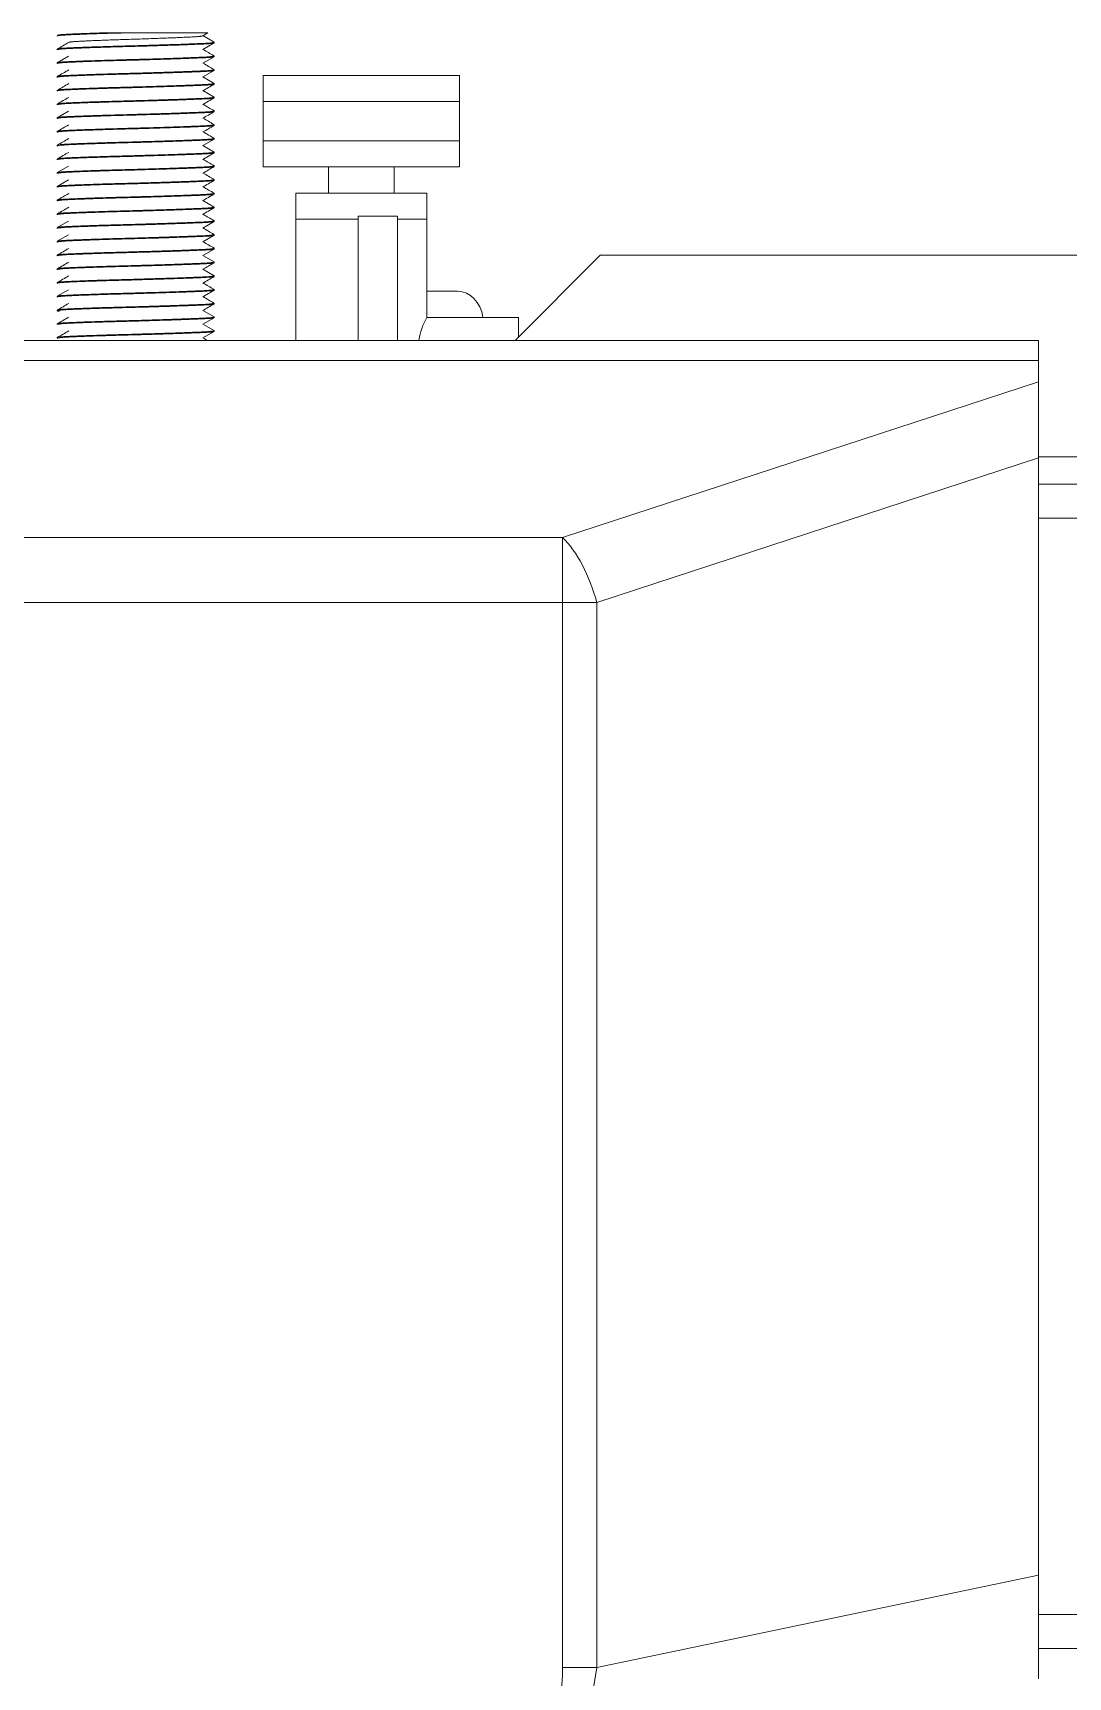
# Model space of a CAD drawing. Header units: millimetres. Extents: x 113490 to 142599, y -20467 to 115.
# Drawn here: x 130623.4 to 130702.5, y -6241.9 to -6116.2 of the extents above; entities that cross this region are included whole.
import ezdxf

# ---------------------------------------------------------------- set-up
doc = ezdxf.new("R2010")
doc.units = ezdxf.units.MM
doc.layers.add('DV1_0', color=7, linetype='Continuous')

msp = doc.modelspace()

# ---------------------------------------------------------------- linework, layer by layer
at = {"layer": 'DV1_0', "color": 7, "linetype": 'Continuous', "lineweight": 15}
for p, q in [((130628.71, -6116.18), (130630.48, -6116.18)), ((130636.77, -6116.18), (130630.48, -6116.18)), ((130636.39, -6116.4), (130636.77, -6116.18)), ((130637.26, -6116.89), (130636.4, -6116.39)), ((130625.26, -6117.42), (130625.26, -6117.47)), ((130636.39, -6117.45), (130637.26, -6116.95)), ((130637.26, -6118), (130637.26, -6117.95)), ((130626.13, -6117.96), (130625.26, -6118.46)), ((130625.26, -6118.47), (130625.26, -6118.52)), ((130636.39, -6118.5), (130637.26, -6118)), ((130636.39, -6119.55), (130637.26, -6119.05)), ((130637.26, -6119.05), (130637.26, -6119)), ((130625.26, -6119.52), (130625.26, -6119.57)), ((130637.26, -6120.04), (130636.4, -6119.54)), ((130637.26, -6120.1), (130637.26, -6120.05)), ((130656, -6119.43), (130641, -6119.43)), ((130641, -6119.43), (130641, -6124.43)), ((130656, -6124.43), (130656, -6119.43)), ((130625.26, -6120.57), (130625.26, -6120.62)), ((130625.26, -6121.62), (130625.26, -6121.67)), ((130637.26, -6121.09), (130636.4, -6120.59)), ((130637.26, -6121.15), (130637.26, -6121.1)), ((130656, -6121.43), (130641, -6121.43)), ((130641, -6121.43), (130641, -6126.43)), ((130656, -6126.43), (130656, -6121.43)), ((130626.13, -6122.16), (130625.26, -6122.66)), ((130625.26, -6122.67), (130625.26, -6122.72)), ((130637.26, -6122.2), (130637.26, -6122.15)), ((130625.26, -6123.72), (130625.26, -6123.77)), ((130637.26, -6123.25), (130637.26, -6123.2)), ((130625.26, -6124.77), (130625.26, -6124.82)), ((130636.39, -6124.8), (130637.26, -6124.3)), ((130636.39, -6125.85), (130637.26, -6125.35)), ((130637.26, -6125.29), (130636.4, -6124.79)), ((130637.26, -6124.3), (130637.26, -6124.25)), ((130637.26, -6125.35), (130637.26, -6125.3)), ((130656, -6124.43), (130641, -6124.43)), ((130625.26, -6125.82), (130625.26, -6125.87)), ((130626.13, -6126.36), (130625.26, -6126.86)), ((130637.26, -6126.4), (130637.26, -6126.35)), ((130656, -6126.43), (130641, -6126.43)), ((130646, -6126.43), (130646, -6128.43)), ((130646, -6126.43), (130646, -6128.43)), ((130651, -6128.43), (130651, -6126.43)), ((130651, -6128.43), (130651, -6126.43)), ((130625.26, -6126.87), (130625.26, -6126.92)), ((130626.13, -6127.41), (130625.26, -6127.91)), ((130625.26, -6127.92), (130625.26, -6127.97)), ((130637.26, -6127.45), (130637.26, -6127.4)), ((130625.26, -6128.97), (130625.26, -6129.02)), ((130637.26, -6129.49), (130636.4, -6128.99)), ((130637.26, -6128.5), (130637.26, -6128.45)), ((130653.5, -6128.43), (130643.5, -6128.43)), ((130643.5, -6128.43), (130643.5, -6139.68)), ((130653.5, -6137.93), (130653.5, -6128.43)), ((130625.26, -6130.02), (130625.26, -6130.07)), ((130637.26, -6129.55), (130637.26, -6129.5)), ((130648.26, -6130.43), (130643.5, -6130.43)), ((130643.5, -6130.43), (130643.5, -6139.68)), ((130648.26, -6130.18), (130651.26, -6130.18)), ((130648.26, -6139.68), (130648.26, -6130.18)), ((130651.26, -6130.18), (130651.26, -6139.68)), ((130653.5, -6130.43), (130651.26, -6130.43)), ((130653.5, -6137.95), (130653.5, -6130.43)), ((130626.13, -6130.56), (130625.26, -6131.06)), ((130625.26, -6131.07), (130625.26, -6131.12)), ((130626.13, -6131.61), (130625.26, -6132.11)), ((130636.39, -6131.1), (130637.26, -6130.6)), ((130636.39, -6132.15), (130637.26, -6131.65)), ((130637.26, -6130.6), (130637.26, -6130.55)), ((130637.26, -6131.65), (130637.26, -6131.6)), ((130625.26, -6132.12), (130625.26, -6132.17)), ((130636.39, -6133.2), (130637.26, -6132.7)), ((130637.26, -6132.7), (130637.26, -6132.65)), ((130625.26, -6133.17), (130625.26, -6133.22)), ((130625.26, -6134.22), (130625.26, -6134.27)), ((130637.26, -6133.69), (130636.4, -6133.19)), ((130637.26, -6134.74), (130636.4, -6134.24)), ((130637.26, -6133.75), (130637.26, -6133.7)), ((130666.76, -6133.18), (130660.26, -6139.68)), ((130666.76, -6133.18), (130701.76, -6133.18)), ((130701.76, -6133.18), (130736.76, -6133.18)), ((130625.26, -6135.27), (130625.26, -6135.32)), ((130637.26, -6134.8), (130637.26, -6134.75)), ((130626.13, -6135.81), (130625.26, -6136.31)), ((130625.26, -6136.32), (130625.26, -6136.37)), ((130637.26, -6135.85), (130637.26, -6135.8)), ((130655.86, -6135.93), (130653.5, -6135.93)), ((130625.26, -6137.37), (130625.26, -6137.42)), ((130636.39, -6138.45), (130637.26, -6137.95)), ((130637.26, -6137.89), (130636.4, -6137.39)), ((130637.26, -6136.9), (130637.26, -6136.85)), ((130637.26, -6137.95), (130637.26, -6137.9)), ((130660.5, -6137.93), (130653.5, -6137.93)), ((130660.5, -6139.43), (130660.5, -6137.93)), ((130625.26, -6138.42), (130625.26, -6138.47)), ((130636.39, -6139.5), (130637.26, -6139)), ((130637.26, -6138.94), (130636.4, -6138.44)), ((130637.26, -6139), (130637.26, -6138.95)), ((130700.26, -6139.68), (130601.28, -6139.68)), ((130625.26, -6139.47), (130625.26, -6139.52)), ((130700.26, -6141.22), (130700.26, -6139.68)), ((130700.26, -6141.22), (130700.26, -6142.84)), ((130700.26, -6148.67), (130700.26, -6142.84)), ((130700.26, -6234.07), (130700.26, -6148.67)), ((130701.76, -6150.68), (130700.26, -6150.68)), ((130703.26, -6150.68), (130701.76, -6150.68)), ((130700.26, -6242), (130700.26, -6234.07)), ((130701.76, -6239.68), (130700.26, -6239.68)), ((130703.26, -6239.68), (130701.76, -6239.68))]:
    msp.add_line(p, q, dxfattribs=at)
at = {"layer": 'DV1_0', "color": 7, "linetype": 'Continuous', "lineweight": 20}
for p, q in [((130700.26, -6141.22), (130599.95, -6141.22)), ((130663.88, -6154.76), (130700.26, -6142.84)), ((130666.5, -6159.73), (130700.26, -6148.67)), ((130700.26, -6148.58), (130701.76, -6148.58)), ((130701.76, -6148.58), (130703.26, -6148.58)), ((130701.76, -6153.28), (130700.26, -6153.28)), ((130703.26, -6153.28), (130701.76, -6153.28)), ((129548.64, -6154.76), (130663.88, -6154.76)), ((130663.88, -6159.73), (130663.88, -6154.76)), ((129548.64, -6159.73), (130663.88, -6159.73)), ((130663.88, -6241.13), (130663.88, -6159.73)), ((130663.88, -6159.73), (130666.5, -6159.73)), ((130666.5, -6241.13), (130666.5, -6159.73)), ((130666.5, -6241.13), (130700.26, -6234.07)), ((130701.76, -6237.08), (130700.26, -6237.08)), ((130703.26, -6237.08), (130701.76, -6237.08)), ((130663.88, -6241.13), (130666.5, -6241.13)), ((130665.13, -6249.35), (130666.5, -6241.13))]:
    msp.add_line(p, q, dxfattribs=at)
at = {"layer": 'DV1_0', "color": 7, "linetype": 'Continuous', "lineweight": 15}
msp.add_arc((130657.85, -6140.43), 5.01, 150.0584, 171.281, dxfattribs=at)
msp.add_ellipse((130655.86, -6138.43), major_axis=(0, -2.5), ratio=0.790252, start_param=1.772154, end_param=3.141593, dxfattribs=at)
at = {"layer": 'DV1_0', "color": 7, "linetype": 'Continuous', "lineweight": 20}
msp.add_ellipse((130663.88, -6159.73), major_axis=(-1.87, 5.7), ratio=0.419085, start_param=4.575942, end_param=5.619674, dxfattribs=at)
at = {"layer": 'DV1_0', "color": 7, "linetype": 'Continuous', "lineweight": 15}
for points, weights, knots in [([(130625.27, -6116.43), (130625.18, -6116.39), (130625.72, -6116.35), (130627.04, -6116.27), (130630.48, -6116.18)], [0.934054680659, 0.941367301959, 1, 0.866025403784, 1], [0.993465271, 0.993465271, 0.993465271, 0.995454545, 0.995454545, 1, 1, 1]), ([(130625.28, -6116.36), (130625.36, -6116.33), (130625.72, -6116.3), (130626.61, -6116.25), (130628.71, -6116.18)], [0.943539393352, 0.959567449469, 1, 0.90591222949, 0.943976505854], [0.995551337, 0.995551337, 0.995551337, 0.996888464, 0.996888464, 1, 1, 1]), ([(130626.13, -6116.91), (130626.18, -6116.88), (130626.52, -6116.85), (130627.65, -6116.77), (130630.59, -6116.68), (130633.53, -6116.59), (130635.33, -6116.5), (130636.29, -6116.46), (130636.39, -6116.4)], [0.94124261157, 0.956492467926, 1, 0.866025403784, 1, 0.866025403784, 1, 0.924204716373, 0.934170840989], [0.98129043, 0.98129043, 0.98129043, 0.9827477, 0.9827477, 0.98723513, 0.98723513, 0.99172257, 0.99172257, 0.9942613, 0.9942613, 0.9942613]), ([(130625.26, -6118.46), (130625.3, -6118.43), (130625.72, -6118.4), (130627.04, -6118.32), (130630.48, -6118.23), (130633.91, -6118.14), (130636.02, -6118.05), (130637.4, -6118), (130637.25, -6117.93)], [0.939349105633, 0.953615094139, 1, 0.866025403784, 1, 0.866025403784, 1, 0.907909508112, 0.942420012767], [0.9421871, 0.9421871, 0.9421871, 0.94372108, 0.94372108, 0.9481517, 0.9481517, 0.95258231, 0.95258231, 0.95562779, 0.95562779, 0.95562779]), ([(130625.27, -6117.41), (130625.32, -6117.38), (130625.72, -6117.35), (130627.04, -6117.27), (130630.48, -6117.18), (130633.91, -6117.09), (130636.02, -6117), (130637.41, -6116.95), (130637.24, -6116.88)], [0.940761018319, 0.955795124554, 1, 0.866025403784, 1, 0.866025403784, 1, 0.907682754736, 0.942590729982], [0.96884289, 0.96884289, 0.96884289, 0.97030477, 0.97030477, 0.97473539, 0.97473539, 0.979166, 0.979166, 0.98221899, 0.98221899, 0.98221899]), ([(130625.3, -6117.45), (130625.39, -6117.43), (130625.72, -6117.4), (130627.04, -6117.32), (130630.48, -6117.23), (130633.91, -6117.14), (130636.02, -6117.05), (130637.18, -6117.01), (130637.26, -6116.95)], [0.946469933917, 0.963037085539, 1, 0.866025403784, 1, 0.866025403784, 1, 0.921425778153, 0.935016914714], [0.96692775, 0.96692775, 0.96692775, 0.96818182, 0.96818182, 0.97272727, 0.97272727, 0.97727273, 0.97727273, 0.97993857, 0.97993857, 0.97993857]), ([(130625.27, -6118.53), (130625.18, -6118.49), (130625.72, -6118.45), (130627.04, -6118.37), (130630.48, -6118.28), (130633.91, -6118.19), (130636.02, -6118.1), (130637.2, -6118.06), (130637.26, -6118)], [0.933910759492, 0.940768889885, 1, 0.866025403784, 1, 0.866025403784, 1, 0.92065327699, 0.935293065308], [0.93889951, 0.93889951, 0.93889951, 0.94090909, 0.94090909, 0.94545455, 0.94545455, 0.95, 0.95, 0.95269205, 0.95269205, 0.95269205]), ([(130625.27, -6119.58), (130625.2, -6119.54), (130625.72, -6119.5), (130627.04, -6119.42), (130630.48, -6119.33), (130633.91, -6119.24), (130636.02, -6119.15), (130637.17, -6119.11), (130637.25, -6119.05)], [0.93460906882, 0.943353703163, 1, 0.866025403784, 1, 0.866025403784, 1, 0.92211291563, 0.934786252161], [0.91171448, 0.91171448, 0.91171448, 0.91363636, 0.91363636, 0.91818182, 0.91818182, 0.92272727, 0.92272727, 0.92536981, 0.92536981, 0.92536981]), ([(130625.27, -6119.51), (130625.33, -6119.48), (130625.72, -6119.45), (130627.04, -6119.37), (130630.48, -6119.28), (130633.91, -6119.19), (130636.02, -6119.1), (130637.33, -6119.05), (130637.26, -6118.99)], [0.941454400146, 0.956792663151, 1, 0.866025403784, 1, 0.866025403784, 1, 0.912547273733, 0.939265137228], [0.9157085, 0.9157085, 0.9157085, 0.91713739, 0.91713739, 0.921568, 0.921568, 0.92599862, 0.92599862, 0.92889073, 0.92889073, 0.92889073]), ([(130625.26, -6120.62), (130625.23, -6120.59), (130625.72, -6120.55), (130627.04, -6120.47), (130630.48, -6120.38), (130633.91, -6120.29), (130636.02, -6120.2), (130637.13, -6120.16), (130637.25, -6120.11)], [0.935417002949, 0.945703550235, 1, 0.866025403784, 1, 0.866025403784, 1, 0.924933182187, 0.933987194677], [0.88452148, 0.88452148, 0.88452148, 0.88636364, 0.88636364, 0.89090909, 0.89090909, 0.89545455, 0.89545455, 0.89800139, 0.89800139, 0.89800139]), ([(130625.28, -6120.56), (130625.36, -6120.53), (130625.72, -6120.5), (130627.04, -6120.42), (130630.48, -6120.33), (130633.91, -6120.24), (130636.02, -6120.15), (130637.33, -6120.1), (130637.26, -6120.04)], [0.943575641735, 0.959613130463, 1, 0.866025403784, 1, 0.866025403784, 1, 0.91235582169, 0.939382666225], [0.88921808, 0.88921808, 0.88921808, 0.89055369, 0.89055369, 0.89498431, 0.89498431, 0.89941493, 0.89941493, 0.90231337, 0.90231337, 0.90231337]), ([(130625.26, -6121.67), (130625.23, -6121.64), (130625.72, -6121.6), (130627.04, -6121.52), (130630.48, -6121.43), (130633.91, -6121.34), (130636.02, -6121.25), (130637.11, -6121.21), (130637.24, -6121.16)], [0.935577878444, 0.946121258119, 1, 0.866025403784, 1, 0.866025403784, 1, 0.92618059583, 0.933709515685], [0.85726293, 0.85726293, 0.85726293, 0.85909091, 0.85909091, 0.86363636, 0.86363636, 0.86818182, 0.86818182, 0.87068634, 0.87068634, 0.87068634]), ([(130625.44, -6121.58), (130625.54, -6121.57), (130625.72, -6121.55), (130627.04, -6121.47), (130630.48, -6121.38), (130633.91, -6121.29), (130636.02, -6121.2), (130637.39, -6121.15), (130637.25, -6121.08)], [0.966249640815, 0.980198004008, 1, 0.866025403784, 1, 0.866025403784, 1, 0.908463633632, 0.94200928437], [0.86331514, 0.86331514, 0.86331514, 0.86397, 0.86397, 0.86840062, 0.86840062, 0.87283123, 0.87283123, 0.87585839, 0.87585839, 0.87585839]), ([(130625.26, -6122.66), (130625.3, -6122.63), (130625.72, -6122.6), (130627.04, -6122.52), (130630.48, -6122.43), (130633.91, -6122.34), (130636.02, -6122.25), (130637.41, -6122.2), (130637.24, -6122.13)], [0.93930895393, 0.953549715117, 1, 0.866025403784, 1, 0.866025403784, 1, 0.907274261859, 0.94290214831], [0.83585017, 0.83585017, 0.83585017, 0.83738631, 0.83738631, 0.84181693, 0.84181693, 0.84624754, 0.84624754, 0.84931403, 0.84931403, 0.84931403]), ([(130625.27, -6122.73), (130625.21, -6122.69), (130625.72, -6122.65), (130627.04, -6122.57), (130630.48, -6122.48), (130633.91, -6122.39), (130636.02, -6122.3), (130637.12, -6122.26), (130637.25, -6122.21)], [0.934768545125, 0.943857940206, 1, 0.866025403784, 1, 0.866025403784, 1, 0.925238167009, 0.933915013142], [0.82991341, 0.82991341, 0.82991341, 0.83181818, 0.83181818, 0.83636364, 0.83636364, 0.84090909, 0.84090909, 0.84344559, 0.84344559, 0.84344559]), ([(130625.27, -6123.78), (130625.18, -6123.74), (130625.72, -6123.7), (130627.04, -6123.62), (130630.48, -6123.53), (130633.91, -6123.44), (130636.02, -6123.35), (130637.16, -6123.31), (130637.25, -6123.25)], [0.93390975756, 0.940764562018, 1, 0.866025403784, 1, 0.866025403784, 1, 0.922984539313, 0.934513942389], [0.80253573, 0.80253573, 0.80253573, 0.80454545, 0.80454545, 0.80909091, 0.80909091, 0.81363636, 0.81363636, 0.81624932, 0.81624932, 0.81624932]), ([(130625.27, -6123.71), (130625.32, -6123.68), (130625.72, -6123.65), (130627.04, -6123.57), (130630.48, -6123.48), (130633.91, -6123.39), (130636.02, -6123.3), (130637.34, -6123.25), (130637.26, -6123.19)], [0.940729560589, 0.955748829838, 1, 0.866025403784, 1, 0.866025403784, 1, 0.911503475613, 0.939919187572], [0.80933921, 0.80933921, 0.80933921, 0.81080262, 0.81080262, 0.81523323, 0.81523323, 0.81966385, 0.81966385, 0.82259048, 0.82259048, 0.82259048]), ([(130625.28, -6124.83), (130625.17, -6124.79), (130625.72, -6124.75), (130627.04, -6124.67), (130630.48, -6124.58), (130633.91, -6124.49), (130636.02, -6124.4), (130637.19, -6124.36), (130637.26, -6124.3)], [0.933700019724, 0.939798095358, 1, 0.866025403784, 1, 0.866025403784, 1, 0.921036867031, 0.935153714064], [0.77523021, 0.77523021, 0.77523021, 0.77727273, 0.77727273, 0.78181818, 0.78181818, 0.78636364, 0.78636364, 0.78904268, 0.78904268, 0.78904268]), ([(130625.27, -6125.88), (130625.18, -6125.84), (130625.72, -6125.8), (130627.04, -6125.72), (130630.48, -6125.63), (130633.91, -6125.54), (130636.02, -6125.45), (130637.19, -6125.41), (130637.26, -6125.35)], [0.934051770002, 0.941355624956, 1, 0.866025403784, 1, 0.866025403784, 1, 0.920807291095, 0.935236586971], [0.74801033, 0.74801033, 0.74801033, 0.75, 0.75, 0.75454545, 0.75454545, 0.75909091, 0.75909091, 0.76177774, 0.76177774, 0.76177774]), ([(130625.28, -6125.81), (130625.34, -6125.78), (130625.72, -6125.75), (130627.04, -6125.67), (130630.48, -6125.58), (130633.91, -6125.49), (130636.02, -6125.4), (130637.38, -6125.35), (130637.25, -6125.28)], [0.942580918485, 0.958329672037, 1, 0.866025403784, 1, 0.866025403784, 1, 0.909439909267, 0.941307954393], [0.75625717, 0.75625717, 0.75625717, 0.75763523, 0.75763523, 0.76206585, 0.76206585, 0.76649646, 0.76649646, 0.76949134, 0.76949134, 0.76949134]), ([(130625.46, -6124.73), (130625.56, -6124.71), (130625.72, -6124.7), (130627.04, -6124.62), (130630.48, -6124.53), (130633.91, -6124.44), (130636.02, -6124.35), (130637.32, -6124.3), (130637.26, -6124.24)], [0.969334210237, 0.982338959679, 1, 0.866025403784, 1, 0.866025403784, 1, 0.912970810943, 0.939009023645], [0.78363486, 0.78363486, 0.78363486, 0.78421893, 0.78421893, 0.78864954, 0.78864954, 0.79308016, 0.79308016, 0.79595826, 0.79595826, 0.79595826]), ([(130625.26, -6126.86), (130625.3, -6126.83), (130625.72, -6126.8), (130627.04, -6126.72), (130630.48, -6126.63), (130633.91, -6126.54), (130636.02, -6126.45), (130637.42, -6126.4), (130637.24, -6126.33)], [0.939523839461, 0.953897229977, 1, 0.866025403784, 1, 0.866025403784, 1, 0.907043390267, 0.943080358976], [0.7295269, 0.7295269, 0.7295269, 0.73105154, 0.73105154, 0.73548216, 0.73548216, 0.73991277, 0.73991277, 0.7429869, 0.7429869, 0.7429869]), ([(130625.27, -6126.93), (130625.21, -6126.89), (130625.72, -6126.85), (130627.04, -6126.77), (130630.48, -6126.68), (130633.91, -6126.59), (130636.02, -6126.5), (130637.16, -6126.46), (130637.25, -6126.4)], [0.934839138405, 0.944073807042, 1, 0.866025403784, 1, 0.866025403784, 1, 0.922874719936, 0.934547002887], [0.72082982, 0.72082982, 0.72082982, 0.72272727, 0.72272727, 0.72727273, 0.72727273, 0.73181818, 0.73181818, 0.73443487, 0.73443487, 0.73443487]), ([(130625.26, -6127.97), (130625.23, -6127.94), (130625.72, -6127.9), (130627.04, -6127.82), (130630.48, -6127.73), (130633.91, -6127.64), (130636.02, -6127.55), (130637.5, -6127.49), (130637.22, -6127.42)], [0.93554962901, 0.946048878214, 1, 0.866025403784, 1, 0.866025403784, 1, 0.90228664106, 0.947106281435], [0.69362411, 0.69362411, 0.69362411, 0.69545455, 0.69545455, 0.7, 0.7, 0.70454545, 0.70454545, 0.70786065, 0.70786065, 0.70786065]), ([(130625.27, -6127.91), (130625.31, -6127.88), (130625.72, -6127.85), (130627.04, -6127.77), (130630.48, -6127.68), (130633.91, -6127.59), (130636.02, -6127.5), (130637.37, -6127.45), (130637.25, -6127.39)], [0.940098088368, 0.954798727138, 1, 0.866025403784, 1, 0.866025403784, 1, 0.910256466836, 0.940743215714], [0.70297302, 0.70297302, 0.70297302, 0.70446785, 0.70446785, 0.70889846, 0.70889846, 0.71332908, 0.71332908, 0.71629695, 0.71629695, 0.71629695]), ([(130625.26, -6129.02), (130625.23, -6128.99), (130625.72, -6128.95), (130627.04, -6128.87), (130630.48, -6128.78), (130633.91, -6128.69), (130636.02, -6128.6), (130637.11, -6128.56), (130637.24, -6128.51)], [0.935451846914, 0.945795179535, 1, 0.866025403784, 1, 0.866025403784, 1, 0.926121506688, 0.933721620936], [0.66634277, 0.66634277, 0.66634277, 0.66818182, 0.66818182, 0.67272727, 0.67272727, 0.67727273, 0.67727273, 0.67977926, 0.67977926, 0.67977926]), ([(130625.28, -6128.96), (130625.35, -6128.93), (130625.72, -6128.9), (130627.04, -6128.82), (130630.48, -6128.73), (130633.91, -6128.64), (130636.02, -6128.55), (130637.32, -6128.5), (130637.26, -6128.44)], [0.94284236783, 0.958673231164, 1, 0.866025403784, 1, 0.866025403784, 1, 0.913243912617, 0.938846718795], [0.67651746, 0.67651746, 0.67651746, 0.67788416, 0.67788416, 0.68231477, 0.68231477, 0.68674539, 0.68674539, 0.68961446, 0.68961446, 0.68961446]), ([(130625.27, -6130.08), (130625.2, -6130.04), (130625.72, -6130), (130627.04, -6129.92), (130630.48, -6129.83), (130633.91, -6129.74), (130636.02, -6129.65), (130637.13, -6129.61), (130637.25, -6129.56)], [0.934477912325, 0.942919794707, 1, 0.866025403784, 1, 0.866025403784, 1, 0.924715038916, 0.934040526761], [0.63897249, 0.63897249, 0.63897249, 0.64090909, 0.64090909, 0.64545455, 0.64545455, 0.65, 0.65, 0.65255425, 0.65255425, 0.65255425]), ([(130625.28, -6130.01), (130625.35, -6129.98), (130625.72, -6129.95), (130627.04, -6129.87), (130630.48, -6129.78), (130633.91, -6129.69), (130636.02, -6129.6), (130637.36, -6129.55), (130637.25, -6129.49)], [0.943212962527, 0.959152478095, 1, 0.866025403784, 1, 0.866025403784, 1, 0.910499596591, 0.940578911079], [0.64994961, 0.64994961, 0.64994961, 0.65130046, 0.65130046, 0.65573108, 0.65573108, 0.66016169, 0.66016169, 0.66312152, 0.66312152, 0.66312152]), ([(130625.26, -6132.11), (130625.3, -6132.08), (130625.72, -6132.05), (130627.04, -6131.97), (130630.48, -6131.88), (130633.91, -6131.79), (130636.02, -6131.7), (130637.39, -6131.65), (130637.25, -6131.58)], [0.939621812094, 0.954053767343, 1, 0.866025403784, 1, 0.866025403784, 1, 0.908901691805, 0.941691075612], [0.59661361, 0.59661361, 0.59661361, 0.59813308, 0.59813308, 0.60256369, 0.60256369, 0.60699431, 0.60699431, 0.61000698, 0.61000698, 0.61000698]), ([(130625.28, -6132.18), (130625.17, -6132.14), (130625.72, -6132.1), (130627.04, -6132.02), (130630.48, -6131.93), (130633.91, -6131.84), (130636.02, -6131.75), (130637.19, -6131.71), (130637.26, -6131.65)], [0.933746043408, 0.940021593866, 1, 0.866025403784, 1, 0.866025403784, 1, 0.920771055643, 0.935249811122], [0.5843287, 0.5843287, 0.5843287, 0.58636364, 0.58636364, 0.59090909, 0.59090909, 0.59545455, 0.59545455, 0.5981426, 0.5981426, 0.5981426]), ([(130625.27, -6131.06), (130625.31, -6131.03), (130625.72, -6131), (130627.04, -6130.92), (130630.48, -6130.83), (130633.91, -6130.74), (130636.02, -6130.65), (130637.42, -6130.6), (130637.24, -6130.53)], [0.940035433601, 0.954702188343, 1, 0.866025403784, 1, 0.866025403784, 1, 0.907200758722, 0.942958712987], [0.62321875, 0.62321875, 0.62321875, 0.62471677, 0.62471677, 0.62914739, 0.62914739, 0.633578, 0.633578, 0.63664693, 0.63664693, 0.63664693]), ([(130625.3, -6131.1), (130625.39, -6131.08), (130625.72, -6131.05), (130627.04, -6130.97), (130630.48, -6130.88), (130633.91, -6130.79), (130636.02, -6130.7), (130637.17, -6130.66), (130637.25, -6130.6)], [0.946888185543, 0.963500095347, 1, 0.866025403784, 1, 0.866025403784, 1, 0.92237549491, 0.934701830661], [0.612398, 0.612398, 0.612398, 0.61363636, 0.61363636, 0.61818182, 0.61818182, 0.62272727, 0.62272727, 0.6253609, 0.6253609, 0.6253609]), ([(130625.27, -6133.23), (130625.19, -6133.19), (130625.72, -6133.15), (130627.04, -6133.07), (130630.48, -6132.98), (130633.91, -6132.89), (130636.02, -6132.8), (130637.19, -6132.76), (130637.26, -6132.7)], [0.934226060047, 0.942028220982, 1, 0.866025403784, 1, 0.866025403784, 1, 0.921123300453, 0.935122920853], [0.55712406, 0.55712406, 0.55712406, 0.55909091, 0.55909091, 0.56363636, 0.56363636, 0.56818182, 0.56818182, 0.57085793, 0.57085793, 0.57085793]), ([(130625.27, -6133.16), (130625.34, -6133.13), (130625.72, -6133.1), (130627.04, -6133.02), (130630.48, -6132.93), (130633.91, -6132.84), (130636.02, -6132.75), (130637.32, -6132.7), (130637.26, -6132.64)], [0.942164850857, 0.957773108412, 1, 0.866025403784, 1, 0.866025403784, 1, 0.913075289833, 0.938946668642], [0.57015292, 0.57015292, 0.57015292, 0.57154939, 0.57154939, 0.57598, 0.57598, 0.58041062, 0.58041062, 0.58328527, 0.58328527, 0.58328527]), ([(130625.26, -6134.28), (130625.22, -6134.24), (130625.72, -6134.2), (130627.04, -6134.12), (130630.48, -6134.03), (130633.91, -6133.94), (130636.02, -6133.85), (130637.15, -6133.81), (130637.25, -6133.75)], [0.935065739208, 0.944739910542, 1, 0.866025403784, 1, 0.866025403784, 1, 0.923694365367, 0.934308938613], [0.52994333, 0.52994333, 0.52994333, 0.53181818, 0.53181818, 0.53636364, 0.53636364, 0.54090909, 0.54090909, 0.54349797, 0.54349797, 0.54349797]), ([(130625.28, -6134.21), (130625.36, -6134.18), (130625.72, -6134.15), (130627.04, -6134.07), (130630.48, -6133.98), (130633.91, -6133.89), (130636.02, -6133.8), (130637.34, -6133.75), (130637.26, -6133.69)], [0.943546270571, 0.959576122328, 1, 0.866025403784, 1, 0.866025403784, 1, 0.911520502807, 0.939908257237], [0.54362885, 0.54362885, 0.54362885, 0.54496569, 0.54496569, 0.54939631, 0.54939631, 0.55382692, 0.55382692, 0.55675299, 0.55675299, 0.55675299]), ([(130625.26, -6135.32), (130625.23, -6135.29), (130625.72, -6135.25), (130627.04, -6135.17), (130630.48, -6135.08), (130633.91, -6134.99), (130636.02, -6134.9), (130637.49, -6134.84), (130637.22, -6134.78)], [0.93562264502, 0.946235146384, 1, 0.866025403784, 1, 0.866025403784, 1, 0.902713567653, 0.946717352797], [0.50272133, 0.50272133, 0.50272133, 0.50454545, 0.50454545, 0.50909091, 0.50909091, 0.51363636, 0.51363636, 0.51693707, 0.51693707, 0.51693707]), ([(130625.27, -6135.26), (130625.32, -6135.23), (130625.72, -6135.2), (130627.04, -6135.12), (130630.48, -6135.03), (130633.91, -6134.94), (130636.02, -6134.85), (130637.41, -6134.8), (130637.24, -6134.73)], [0.940792229038, 0.955840962974, 1, 0.866025403784, 1, 0.866025403784, 1, 0.907707253541, 0.942572211447], [0.51692164, 0.51692164, 0.51692164, 0.518382, 0.518382, 0.52281262, 0.52281262, 0.52724323, 0.52724323, 0.53029541, 0.53029541, 0.53029541]), ([(130625.26, -6136.31), (130625.3, -6136.28), (130625.72, -6136.25), (130627.04, -6136.17), (130630.48, -6136.08), (130633.91, -6135.99), (130636.02, -6135.9), (130637.4, -6135.85), (130637.25, -6135.78)], [0.939342569449, 0.953604465416, 1, 0.866025403784, 1, 0.866025403784, 1, 0.907878494719, 0.942443271389], [0.49026398, 0.49026398, 0.49026398, 0.49179831, 0.49179831, 0.49622892, 0.49622892, 0.50065954, 0.50065954, 0.50370605, 0.50370605, 0.50370605]), ([(130625.26, -6136.37), (130625.22, -6136.34), (130625.72, -6136.3), (130627.04, -6136.22), (130630.48, -6136.13), (130633.91, -6136.04), (130636.02, -6135.95), (130637.49, -6135.89), (130637.22, -6135.83)], [0.935258589391, 0.945278342331, 1, 0.866025403784, 1, 0.866025403784, 1, 0.902711539437, 0.94671918763], [0.47541615, 0.47541615, 0.47541615, 0.47727273, 0.47727273, 0.48181818, 0.48181818, 0.48636364, 0.48636364, 0.48966441, 0.48966441, 0.48966441]), ([(130625.43, -6137.46), (130624.97, -6137.4), (130625.72, -6137.35), (130627.04, -6137.27), (130630.48, -6137.18), (130633.91, -6137.09), (130636.02, -6137), (130637.14, -6136.96), (130637.25, -6136.9)], [0.935798647676, 0.919351699707, 1, 0.866025403784, 1, 0.866025403784, 1, 0.924125294751, 0.934191821038], [0.44726379, 0.44726379, 0.44726379, 0.45, 0.45, 0.45454545, 0.45454545, 0.45909091, 0.45909091, 0.46166517, 0.46166517, 0.46166517]), ([(130625.27, -6137.36), (130625.33, -6137.33), (130625.72, -6137.3), (130627.04, -6137.22), (130630.48, -6137.13), (130633.91, -6137.04), (130636.02, -6136.95), (130637.33, -6136.9), (130637.26, -6136.84)], [0.941426561402, 0.956753420399, 1, 0.866025403784, 1, 0.866025403784, 1, 0.912519834205, 0.939281914682], [0.46378443, 0.46378443, 0.46378443, 0.46521462, 0.46521462, 0.46964523, 0.46964523, 0.47407585, 0.47407585, 0.47696887, 0.47696887, 0.47696887]), ([(130625.28, -6138.41), (130625.36, -6138.38), (130625.72, -6138.35), (130627.04, -6138.27), (130630.48, -6138.18), (130633.91, -6138.09), (130636.02, -6138), (130637.33, -6137.95), (130637.26, -6137.89)], [0.943571165447, 0.959607493594, 1, 0.866025403784, 1, 0.866025403784, 1, 0.912383962252, 0.93936532263], [0.43729512, 0.43729512, 0.43729512, 0.43863092, 0.43863092, 0.44306154, 0.44306154, 0.44749216, 0.44749216, 0.45038967, 0.45038967, 0.45038967]), ([(130625.3, -6138.45), (130625.39, -6138.43), (130625.72, -6138.4), (130627.04, -6138.32), (130630.48, -6138.23), (130633.91, -6138.14), (130636.02, -6138.05), (130637.18, -6138.01), (130637.26, -6137.95)], [0.946583699952, 0.963163729945, 1, 0.866025403784, 1, 0.866025403784, 1, 0.921819816809, 0.934882917292], [0.4214775, 0.4214775, 0.4214775, 0.42272727, 0.42272727, 0.42727273, 0.42727273, 0.43181818, 0.43181818, 0.43447066, 0.43447066, 0.43447066]), ([(130625.28, -6139.53), (130625.17, -6139.49), (130625.72, -6139.45), (130627.04, -6139.37), (130630.48, -6139.28), (130633.91, -6139.19), (130636.02, -6139.1), (130637.2, -6139.06), (130637.26, -6139)], [0.933822011779, 0.940375682445, 1, 0.866025403784, 1, 0.866025403784, 1, 0.920644715726, 0.935296225577], [0.39343163, 0.39343163, 0.39343163, 0.39545455, 0.39545455, 0.4, 0.4, 0.40454545, 0.40454545, 0.4072378, 0.4072378, 0.4072378]), ([(130625.44, -6139.43), (130625.55, -6139.42), (130625.72, -6139.4), (130627.04, -6139.32), (130630.48, -6139.23), (130633.91, -6139.14), (130636.02, -6139.05), (130637.39, -6139), (130637.25, -6138.93)], [0.966334539067, 0.980258229091, 1, 0.866025403784, 1, 0.866025403784, 1, 0.908497218785, 0.941984685074], [0.41139436, 0.41139436, 0.41139436, 0.41204723, 0.41204723, 0.41647785, 0.41647785, 0.42090846, 0.42090846, 0.42393451, 0.42393451, 0.42393451])]:
    msp.add_rational_spline(points, weights, degree=2, knots=knots, dxfattribs=at)
for points in [[(130626.13, -6116.91), (130625.84, -6117.08), (130625.56, -6117.24), (130625.27, -6117.41)], [(130637.24, -6117.93), (130636.96, -6117.77), (130636.68, -6117.61), (130636.4, -6117.44)], [(130626.14, -6119.01), (130625.85, -6119.18), (130625.56, -6119.34), (130625.27, -6119.51)], [(130637.24, -6118.98), (130636.96, -6118.82), (130636.68, -6118.66), (130636.4, -6118.49)], [(130626.15, -6120.05), (130625.86, -6120.22), (130625.57, -6120.39), (130625.28, -6120.56)], [(130636.38, -6120.61), (130636.67, -6120.44), (130636.96, -6120.27), (130637.25, -6120.1)], [(130626.14, -6121.11), (130625.85, -6121.28), (130625.56, -6121.44), (130625.27, -6121.61)], [(130636.38, -6121.66), (130636.67, -6121.49), (130636.96, -6121.32), (130637.25, -6121.16)], [(130637.25, -6122.13), (130636.97, -6121.97), (130636.68, -6121.81), (130636.4, -6121.64)], [(130636.38, -6122.71), (130636.67, -6122.54), (130636.96, -6122.37), (130637.25, -6122.21)], [(130637.24, -6123.18), (130636.96, -6123.02), (130636.68, -6122.86), (130636.4, -6122.69)], [(130626.13, -6123.21), (130625.84, -6123.38), (130625.56, -6123.54), (130625.27, -6123.71)], [(130636.39, -6123.75), (130636.68, -6123.59), (130636.97, -6123.42), (130637.26, -6123.25)], [(130637.26, -6124.24), (130636.97, -6124.07), (130636.69, -6123.91), (130636.4, -6123.74)], [(130626.14, -6125.31), (130625.85, -6125.47), (130625.56, -6125.64), (130625.27, -6125.81)], [(130626.14, -6124.26), (130625.85, -6124.42), (130625.57, -6124.59), (130625.28, -6124.76)], [(130636.39, -6126.9), (130636.68, -6126.74), (130636.97, -6126.57), (130637.25, -6126.4)], [(130637.25, -6126.33), (130636.97, -6126.17), (130636.68, -6126.01), (130636.4, -6125.84)], [(130636.38, -6127.96), (130636.67, -6127.79), (130636.96, -6127.62), (130637.25, -6127.46)], [(130637.24, -6127.38), (130636.96, -6127.22), (130636.68, -6127.06), (130636.4, -6126.89)], [(130637.25, -6128.44), (130636.97, -6128.27), (130636.69, -6128.11), (130636.4, -6127.94)], [(130626.14, -6128.46), (130625.85, -6128.62), (130625.56, -6128.79), (130625.27, -6128.96)], [(130636.38, -6129.01), (130636.67, -6128.84), (130636.96, -6128.67), (130637.25, -6128.51)], [(130626.14, -6129.51), (130625.85, -6129.67), (130625.57, -6129.84), (130625.28, -6130.01)], [(130636.38, -6130.06), (130636.67, -6129.89), (130636.96, -6129.72), (130637.25, -6129.55)], [(130637.25, -6130.54), (130636.97, -6130.37), (130636.69, -6130.21), (130636.4, -6130.04)], [(130637.24, -6131.58), (130636.96, -6131.42), (130636.68, -6131.26), (130636.4, -6131.09)], [(130626.14, -6132.66), (130625.85, -6132.82), (130625.56, -6132.99), (130625.27, -6133.16)], [(130637.25, -6132.63), (130636.97, -6132.47), (130636.68, -6132.31), (130636.4, -6132.14)], [(130626.14, -6133.7), (130625.86, -6133.87), (130625.57, -6134.04), (130625.28, -6134.21)], [(130636.39, -6134.25), (130636.67, -6134.09), (130636.96, -6133.92), (130637.25, -6133.75)], [(130626.13, -6134.76), (130625.84, -6134.93), (130625.56, -6135.09), (130625.27, -6135.26)], [(130636.38, -6135.31), (130636.67, -6135.14), (130636.96, -6134.97), (130637.25, -6134.81)], [(130637.24, -6135.78), (130636.96, -6135.62), (130636.68, -6135.46), (130636.4, -6135.29)], [(130636.38, -6136.36), (130636.67, -6136.19), (130636.96, -6136.02), (130637.25, -6135.86)], [(130637.24, -6136.83), (130636.96, -6136.67), (130636.68, -6136.51), (130636.4, -6136.34)], [(130626.14, -6136.86), (130625.85, -6137.03), (130625.56, -6137.19), (130625.27, -6137.36)], [(130626.15, -6137.9), (130625.86, -6138.07), (130625.57, -6138.24), (130625.28, -6138.41)], [(130636.38, -6137.4), (130636.67, -6137.24), (130636.96, -6137.07), (130637.25, -6136.9)], [(130626.14, -6138.96), (130625.85, -6139.13), (130625.56, -6139.29), (130625.27, -6139.46)], [(130636.72, -6139.68), (130636.62, -6139.62), (130636.51, -6139.56), (130636.4, -6139.49)]]:
    msp.add_open_spline(points, degree=3, dxfattribs=at)
at = {"layer": 'DV1_0', "color": 7, "linetype": 'Continuous', "lineweight": 20}
msp.add_open_spline([(130662.36, -6248.19), (130662.55, -6247.73), (130662.91, -6246.8), (130663.31, -6245.5), (130663.64, -6244.04), (130663.84, -6242.55), (130663.88, -6241.6), (130663.88, -6241.13)], degree=3, dxfattribs=at)

doc.saveas('drawing.dxf')
